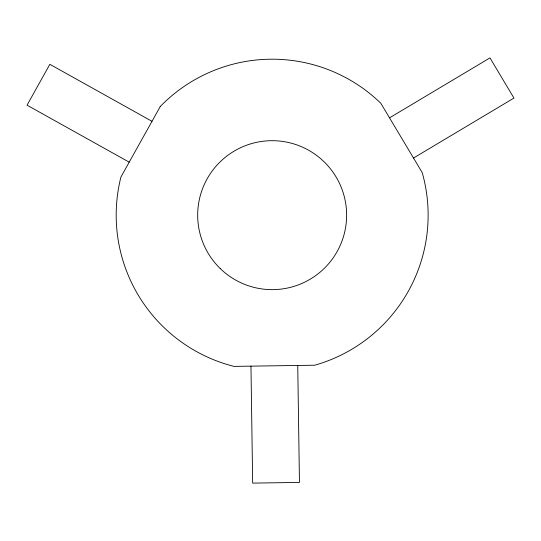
<?xml version="1.0" encoding="UTF-8"?>
<svg xmlns="http://www.w3.org/2000/svg" width="541" height="541" viewBox="0 0 541 541"><rect width="100%" height="100%" fill="white"/><g stroke="black" fill="none" stroke-linecap="round" stroke-linejoin="round"><path stroke-width="0.81" d="M389.527 117.85L489.963 57.894L513.95 98.07L413.507 158.026M152.001 121.312L49.853 64.311L27.05 105.17L129.198 162.172M297.746 365.459L299.45 482.43L252.667 483.106L250.963 366.142M160.271 106.496L120.927 176.995A155.97 155.97 0 0 0 233.989 366.392L314.72 365.216A155.97 155.97 0 0 0 422.21 172.599L380.823 103.277A155.97 155.97 0 0 0 160.271 106.496M220.268 268.586A74.475 74.475 0 0 0 344.367 233.387A74.475 74.475 0 0 0 251.835 143.514A74.475 74.475 0 0 0 220.268 268.586"/></g></svg>
